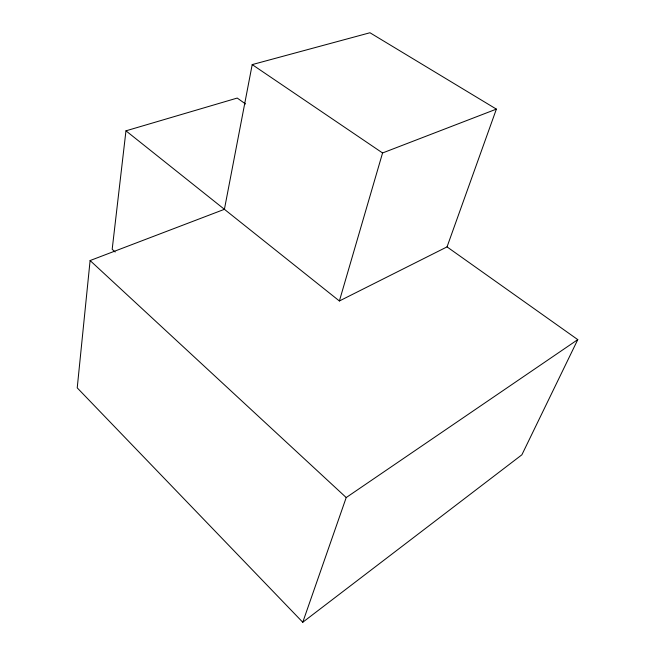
<?xml version="1.0" encoding="UTF-8"?>
<svg xmlns="http://www.w3.org/2000/svg" width="655" height="655" viewBox="0 0 655 655"><rect width="100%" height="100%" fill="white"/><g stroke="black" fill="none" stroke-linecap="round" stroke-linejoin="round"><path stroke-width="0.98" d="M447.037 246.886L496.384 109.123L369.96 32.75L252.2 64.599L224.411 209.313L90.103 260.551L77.224 387.866L302.766 622.25L521.879 454.807L577.775 339.626L447.037 246.886L339.388 300.973L125.965 130.828L112.185 249.293L115.206 252.011M339.388 300.973L382.569 152.967L496.384 109.123M302.766 622.25L346.217 497.554L577.775 339.626M125.965 130.828L237.233 98.062L245.568 103.973M252.2 64.599L382.569 152.967M90.103 260.551L346.217 497.554"/></g></svg>
